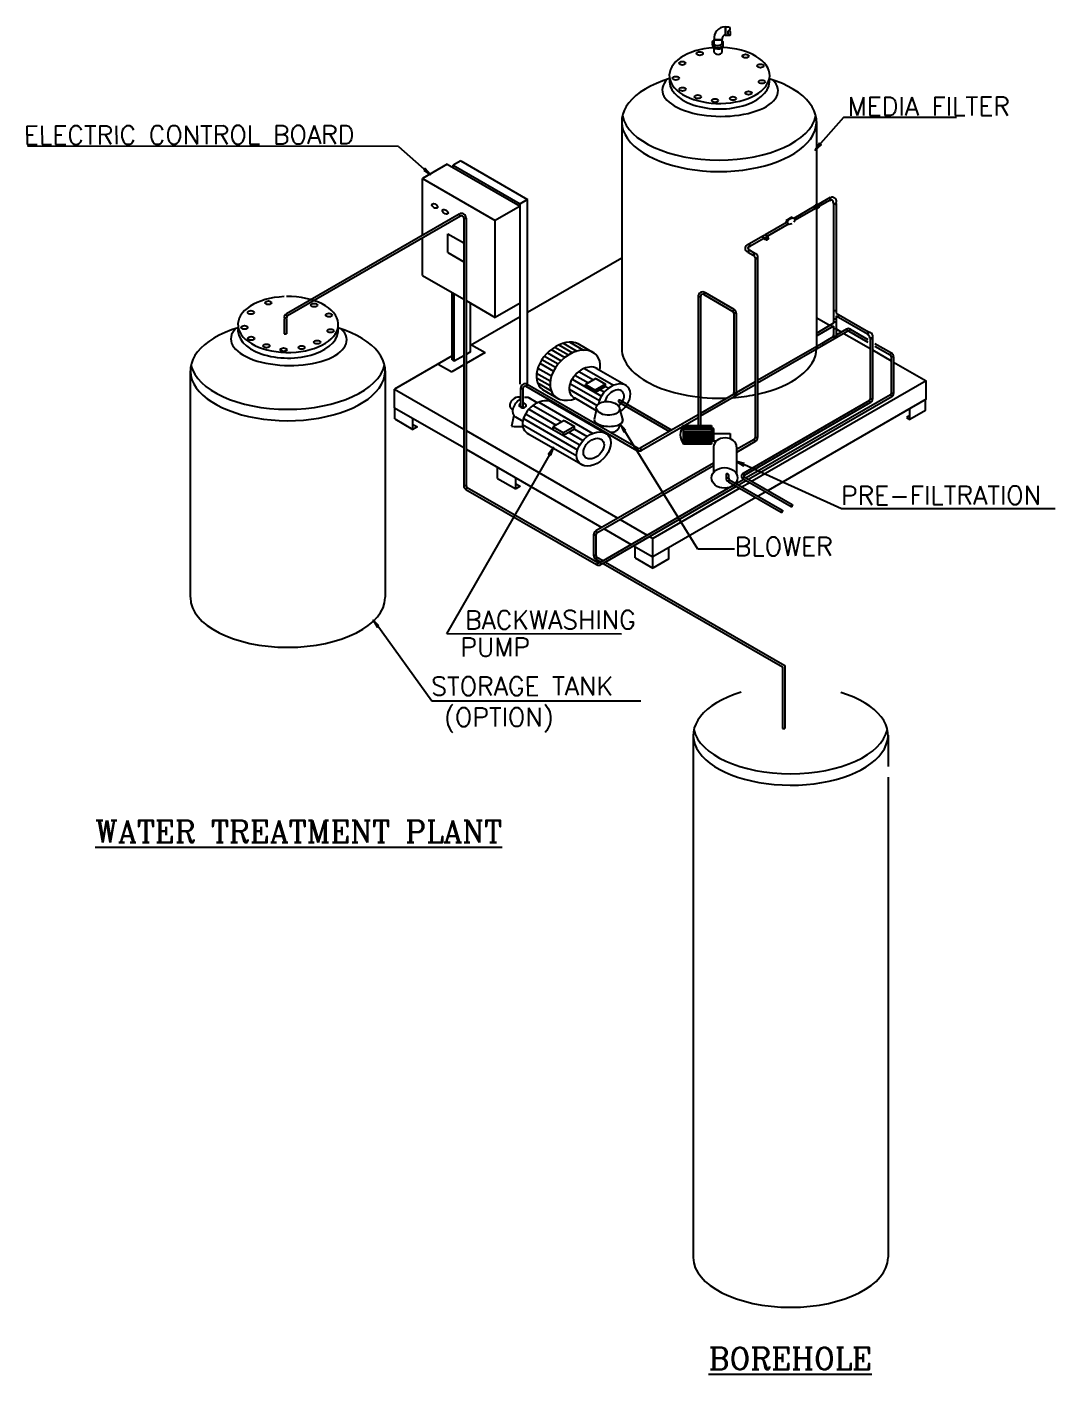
# Model space of a CAD drawing. Extents: x 3065113 to 6433189, y 628544 to 1322066.
# Drawn here: x 3184894 to 3198825, y 654746 to 672995 of the extents above; entities that cross this region are included whole.
import ezdxf

# ---------------------------------------------------------------- set-up
doc = ezdxf.new("R2010")
doc.units = 0
doc.header["$LTSCALE"] = 700
doc.header["$MEASUREMENT"] = 0
for name, color, linetype in [('LINE', 7, 'CONTINUOUS'), ('PIPE', 4, 'CONTINUOUS'), ('TEXT', 1, 'CONTINUOUS'), ('WAT-TXT', 8, 'CONTINUOUS')]:
    doc.layers.add(name, color=color, linetype=linetype)
doc.styles.add('ROMANC', font='ROMANC', dxfattribs={"height": 0.2})
doc.styles.add('ROMANS', font='ROMANS.SHX', dxfattribs={"width": 0.75})

msp = doc.modelspace()

# ---------------------------------------------------------------- linework, layer by layer
at = {"layer": 'LINE', "color": 8}
for p, q in [((3192953, 669863), (3191677, 669126)), ((3191575, 669067), (3190902, 668679)), ((3195595, 669056), (3195776, 668952)), ((3190919, 668688), (3191101, 668583)), ((3192046, 668658), (3192231, 668551)), ((3192100, 668687), (3192285, 668580)), ((3192161, 668710), (3192346, 668603)), ((3192250, 668725), (3192435, 668618)), ((3196140, 668742), (3196319, 668638)), ((3190658, 668538), (3189876, 668086)), ((3191101, 668583), (3190844, 668434)), ((3191873, 668490), (3192058, 668384)), ((3191908, 668537), (3192093, 668430)), ((3191948, 668580), (3192133, 668473)), ((3191998, 668624), (3192183, 668517)), ((3196351, 668620), (3196606, 668473)), ((3190468, 668428), (3190650, 668323)), ((3190812, 668416), (3190650, 668323)), ((3191800, 668306), (3191985, 668199)), ((3191816, 668374), (3192001, 668268)), ((3191843, 668439), (3192028, 668333)), ((3192374, 668329), (3192572, 668215)), ((3192447, 668370), (3192844, 668141)), ((3196638, 668454), (3197077, 668201)), ((3191797, 668243), (3191982, 668137)), ((3191812, 668172), (3191997, 668066)), ((3192252, 668163), (3192650, 667933)), ((3192280, 668224), (3192677, 667994)), ((3192320, 668279), (3192502, 668174)), ((3192602, 668232), (3192463, 668152)), ((3192463, 668152), (3192594, 668076)), ((3192463, 668118), (3192463, 668152)), ((3192733, 668156), (3192594, 668076)), ((3192733, 668122), (3192594, 668042)), ((3192602, 668232), (3192733, 668156)), ((3192733, 668122), (3192733, 668156)), ((3192733, 668122), (3192772, 668099)), ((3197077, 668201), (3194719, 666840)), ((3197077, 667951), (3197077, 668201)), ((3189876, 667836), (3189876, 668086)), ((3189876, 668086), (3190812, 667546)), ((3192241, 668087), (3192620, 667868)), ((3192594, 668042), (3192594, 668076)), ((3192663, 668081), (3192718, 668050)), ((3197077, 667951), (3194936, 666715)), ((3197070, 667797), (3197070, 667947)), ((3189876, 667836), (3190812, 667296)), ((3189878, 667685), (3189878, 667835)), ((3191651, 667756), (3192385, 667333)), ((3191695, 667815), (3192067, 667600)), ((3191752, 667868), (3192142, 667644)), ((3191829, 667912), (3192563, 667489)), ((3196859, 667675), (3196859, 667825)), ((3197070, 667797), (3196859, 667675)), ((3189878, 667685), (3190125, 667542)), ((3190125, 667542), (3190125, 667692)), ((3190125, 667611), (3190185, 667576)), ((3190185, 667576), (3190125, 667542)), ((3191610, 667610), (3192343, 667187)), ((3191622, 667691), (3192355, 667268)), ((3192174, 667662), (3192026, 667576)), ((3192026, 667576), (3192166, 667496)), ((3192026, 667540), (3192026, 667576)), ((3192314, 667581), (3192166, 667496)), ((3192174, 667662), (3192314, 667581)), ((3192314, 667545), (3192314, 667581)), ((3193792, 667570), (3194169, 667570)), ((3196859, 667732), (3196810, 667704)), ((3196810, 667704), (3196859, 667675)), ((3190844, 667527), (3192901, 666339)), ((3192314, 667545), (3192166, 667459)), ((3192166, 667459), (3192166, 667496)), ((3192239, 667501), (3192428, 667392)), ((3192314, 667545), (3192486, 667445)), ((3193792, 667544), (3194169, 667544)), ((3193792, 667515), (3194169, 667515)), ((3193792, 667489), (3194169, 667489)), ((3193792, 667468), (3194169, 667468)), ((3193792, 667448), (3194169, 667448)), ((3193792, 667424), (3194169, 667424)), ((3193792, 667400), (3194169, 667400)), ((3193792, 667381), (3194169, 667381)), ((3190844, 667277), (3192685, 666214)), ((3193792, 667361), (3194169, 667361)), ((3191271, 666880), (3191271, 667030)), ((3191271, 666880), (3191518, 666738)), ((3191518, 666738), (3191518, 666888)), ((3191518, 666806), (3191578, 666772)), ((3191578, 666772), (3191518, 666738)), ((3194555, 666745), (3193377, 666065)), ((3194904, 666696), (3194803, 666638)), ((3194771, 666620), (3193377, 665815)), ((3192933, 666321), (3193299, 666110)), ((3192717, 666196), (3193083, 665985)), ((3193115, 665966), (3193377, 665815)), ((3193137, 665803), (3193137, 665953)), ((3193331, 666091), (3193377, 666065)), ((3193377, 665665), (3193377, 666065)), ((3193593, 665789), (3193593, 665939)), ((3193137, 665803), (3193377, 665665)), ((3193593, 665789), (3193377, 665665))]:
    msp.add_line(p, q, dxfattribs=at)
at = {"layer": 'PIPE', "color": 5}
for p, q in [((3194355, 672995), (3194355, 672883)), ((3194355, 672995), (3194409, 672995)), ((3194355, 672883), (3194409, 672883)), ((3194361, 672995), (3194361, 672883)), ((3194204, 672767), (3194204, 672827)), ((3194204, 672827), (3194316, 672827)), ((3194204, 672822), (3194316, 672822)), ((3194204, 672651), (3194204, 672711)), ((3194316, 672763), (3194316, 672827)), ((3194316, 672651), (3194316, 672715)), ((3192953, 671713), (3192953, 668644)), ((3195593, 671713), (3195593, 671291)), ((3195593, 671291), (3195593, 671146)), ((3195593, 671146), (3195593, 670587)), ((3195593, 670538), (3195593, 668644)), ((3192360, 668705), (3192581, 668577)), ((3187107, 668338), (3187107, 665269)), ((3189748, 668338), (3189748, 667916)), ((3192605, 668374), (3193016, 668137)), ((3191692, 667974), (3191812, 667905)), ((3191881, 668083), (3192096, 667959)), ((3192308, 667973), (3192606, 667801)), ((3189748, 667916), (3189748, 667771)), ((3189748, 667771), (3189748, 667212)), ((3191998, 667916), (3192746, 667485)), ((3192611, 667822), (3192579, 667675)), ((3192923, 667823), (3192970, 667663)), ((3191490, 667733), (3191459, 667589)), ((3191513, 667712), (3191613, 667655)), ((3193792, 667345), (3193792, 667596)), ((3193792, 667596), (3194169, 667596)), ((3194169, 667596), (3194169, 667345)), ((3191682, 667489), (3192429, 667057)), ((3194200, 667554), (3194169, 667554)), ((3194169, 667387), (3194236, 667387)), ((3194200, 667387), (3194200, 667554)), ((3194200, 667486), (3194422, 667486)), ((3194422, 667486), (3194422, 667416)), ((3189748, 667212), (3189748, 665269)), ((3194169, 667345), (3193792, 667345)), ((3194196, 667305), (3194196, 666960)), ((3194510, 667305), (3194510, 666937)), ((3193921, 663400), (3193921, 656328)), ((3196562, 663400), (3196562, 662978)), ((3196562, 662833), (3196562, 662274)), ((3196562, 662274), (3196562, 656328))]:
    msp.add_line(p, q, dxfattribs=at)
at = {"layer": 'PIPE', "color": 7}
for p, q in [((3190589, 671134), (3190253, 670940)), ((3190589, 671134), (3191575, 670565)), ((3190771, 671181), (3190670, 671122)), ((3190670, 671122), (3191575, 670599)), ((3190670, 671088), (3190670, 671122)), ((3190771, 671181), (3191677, 670658)), ((3190253, 670173), (3190253, 670940)), ((3190253, 670940), (3191239, 670371)), ((3191575, 670717), (3191575, 670717)), ((3191575, 670565), (3191239, 670371)), ((3191677, 670658), (3191575, 670599)), ((3191575, 668154), (3191575, 670599)), ((3191677, 668152), (3191677, 670658)), ((3191239, 669060), (3191239, 670371)), ((3190253, 669629), (3190253, 670136)), ((3190599, 669938), (3190599, 670192)), ((3190599, 670192), (3190812, 670069)), ((3190599, 669938), (3190812, 669815)), ((3190253, 669629), (3190812, 669306)), ((3190658, 668484), (3190658, 669395)), ((3190685, 668468), (3190685, 669379)), ((3190844, 669288), (3191239, 669060)), ((3190902, 668593), (3190902, 669254)), ((3191575, 669254), (3191239, 669060)), ((3195857, 668905), (3195932, 668862)), ((3195964, 668843), (3196140, 668742)), ((3190658, 668484), (3190685, 668468)), ((3190812, 668541), (3190685, 668468)), ((3190902, 668593), (3190844, 668559)), ((3194687, 666821), (3194587, 666763))]:
    msp.add_line(p, q, dxfattribs=at)
at = {"layer": 'PIPE', "color": 4, "ltscale": 9}
for p, q in [((3195777, 670686), (3195613, 670591)), ((3195777, 670686), (3195613, 670591)), ((3195777, 670686), (3195795, 670691)), ((3195560, 670561), (3195284, 670401)), ((3195581, 670536), (3195303, 670376)), ((3195602, 670553), (3195594, 670560)), ((3195600, 670563), (3195608, 670556)), ((3195606, 670540), (3195602, 670553)), ((3195627, 670555), (3195606, 670540)), ((3195608, 670556), (3195627, 670555)), ((3195785, 670653), (3195634, 670566)), ((3195784, 670646), (3195787, 670646)), ((3195821, 670604), (3195819, 670620)), ((3195825, 670601), (3195825, 669223)), ((3195857, 670602), (3195857, 669119)), ((3195861, 670605), (3195863, 670629)), ((3190751, 670460), (3188409, 669108)), ((3190767, 670432), (3188425, 669081)), ((3190751, 670460), (3190767, 670432)), ((3190812, 670406), (3190812, 666783)), ((3190812, 670406), (3190844, 670406)), ((3190844, 670406), (3190844, 666783)), ((3195195, 670350), (3194895, 670177)), ((3195218, 670326), (3194930, 670160)), ((3195256, 670417), (3195175, 670370)), ((3195196, 670355), (3195175, 670370)), ((3195275, 670403), (3195256, 670417)), ((3194873, 670164), (3194677, 670051)), ((3194879, 670130), (3194687, 670020)), ((3194866, 670144), (3194884, 670125)), ((3194887, 670138), (3194912, 670113)), ((3194938, 670138), (3194918, 670158)), ((3194919, 670172), (3194936, 670152)), ((3194925, 670112), (3194937, 670120)), ((3194659, 669945), (3194643, 669956)), ((3194681, 670054), (3194660, 670047)), ((3194663, 669946), (3194736, 669904)), ((3194678, 669979), (3194669, 669984)), ((3194688, 670017), (3194676, 670015)), ((3194680, 669977), (3194678, 669979)), ((3194679, 669974), (3194753, 669931)), ((3194683, 670054), (3194681, 670054)), ((3194755, 669932), (3194770, 669925)), ((3194736, 669903), (3194752, 669890)), ((3194760, 669866), (3194760, 669874)), ((3194762, 669863), (3194762, 667434)), ((3194794, 669863), (3194794, 667432)), ((3194798, 669866), (3194798, 669878)), ((3194082, 669397), (3194066, 669369)), ((3194082, 669397), (3194474, 669170)), ((3193989, 669343), (3193989, 667596)), ((3193989, 669343), (3194021, 669343)), ((3194021, 669343), (3194021, 667596)), ((3194066, 669369), (3194458, 669142)), ((3195825, 669223), (3195825, 668980)), ((3188378, 669055), (3188410, 669055)), ((3188378, 669045), (3188378, 668837)), ((3188402, 669104), (3188422, 669078)), ((3188410, 669045), (3188410, 668837)), ((3194474, 669170), (3194458, 669142)), ((3194473, 669116), (3194473, 668029)), ((3194505, 669116), (3194473, 669116)), ((3194505, 669118), (3194505, 668032)), ((3195825, 669152), (3195857, 669152)), ((3195825, 669042), (3195857, 669042)), ((3195857, 669119), (3196299, 668863)), ((3195857, 669082), (3195857, 668812)), ((3195857, 669082), (3196282, 668836)), ((3195885, 669066), (3195901, 669093)), ((3188378, 668837), (3188410, 668837)), ((3196017, 668874), (3194794, 668168)), ((3195825, 668980), (3195595, 668847)), ((3195825, 668943), (3195595, 668810)), ((3195804, 668931), (3195788, 668959)), ((3195825, 668998), (3195857, 668998)), ((3195825, 668943), (3195825, 668810)), ((3195825, 668912), (3195857, 668912)), ((3196001, 668902), (3195866, 668823)), ((3196001, 668902), (3196017, 668874)), ((3196048, 668902), (3196032, 668874)), ((3196032, 668874), (3196290, 668725)), ((3196048, 668902), (3196290, 668762)), ((3196305, 668865), (3196323, 668857)), ((3195660, 668704), (3194794, 668204)), ((3195743, 668752), (3195660, 668704)), ((3195819, 668796), (3195743, 668752)), ((3195819, 668817), (3195819, 668796)), ((3195819, 668796), (3195849, 668776)), ((3195849, 668776), (3195867, 668823)), ((3195867, 668823), (3195866, 668825)), ((3196283, 668830), (3196302, 668815)), ((3196311, 668786), (3196311, 668796)), ((3196319, 668779), (3196319, 667952)), ((3196351, 668782), (3196351, 667952)), ((3196356, 668787), (3196356, 668801)), ((3196383, 668708), (3196607, 668579)), ((3196383, 668671), (3196591, 668551)), ((3196607, 668579), (3196591, 668551)), ((3196606, 668525), (3196606, 668030)), ((3196638, 668525), (3196606, 668525)), ((3196638, 668525), (3196638, 668030)), ((3191656, 668127), (3193159, 667259)), ((3191676, 668152), (3191660, 668125)), ((3191672, 668154), (3193175, 667287)), ((3194762, 668186), (3194021, 667757)), ((3194762, 668149), (3194021, 667721)), ((3191583, 668099), (3191615, 668099)), ((3191583, 668099), (3191583, 667859)), ((3191615, 668099), (3191615, 667859)), ((3192930, 667939), (3193633, 667534)), ((3194467, 668036), (3194467, 668015)), ((3194467, 668015), (3194497, 667995)), ((3194497, 667995), (3194515, 668042)), ((3194515, 668042), (3194514, 668044)), ((3196309, 667935), (3194597, 666946)), ((3196596, 668013), (3194641, 666885)), ((3196612, 667985), (3194673, 666866)), ((3196325, 667907), (3196309, 667935)), ((3196351, 667952), (3196319, 667952)), ((3196612, 667985), (3196596, 668013)), ((3196638, 668030), (3196606, 668030)), ((3192914, 667912), (3193601, 667515)), ((3196325, 667907), (3194613, 666919)), ((3193989, 667739), (3193205, 667287)), ((3193989, 667702), (3193221, 667259)), ((3194747, 667405), (3194510, 667269)), ((3194763, 667378), (3194510, 667232)), ((3194763, 667378), (3194747, 667405)), ((3194794, 667431), (3194762, 667431)), ((3193175, 667287), (3193159, 667259)), ((3193205, 667287), (3193221, 667259)), ((3194196, 667087), (3192602, 666167)), ((3194196, 667050), (3192618, 666139)), ((3194367, 666932), (3194367, 666887)), ((3194367, 666887), (3194399, 666887)), ((3194398, 666833), (3194414, 666861)), ((3194398, 666833), (3195113, 666423)), ((3194399, 666932), (3194399, 666887)), ((3194414, 666861), (3195129, 666451)), ((3194609, 666866), (3194511, 666809)), ((3194641, 666848), (3194543, 666791)), ((3194597, 666946), (3194613, 666919)), ((3194597, 666874), (3194613, 666901)), ((3194597, 666874), (3195247, 666498)), ((3194613, 666901), (3195263, 666526)), ((3190812, 666783), (3190844, 666783)), ((3190859, 666757), (3190843, 666729)), ((3190843, 666729), (3192613, 665712)), ((3190844, 666731), (3190844, 666727)), ((3190844, 666731), (3190844, 666728)), ((3190859, 666757), (3192629, 665740)), ((3194479, 666791), (3192670, 665746)), ((3194511, 666772), (3192702, 665728)), ((3192571, 666113), (3192571, 665839)), ((3192571, 666113), (3192603, 666113)), ((3192602, 666167), (3192618, 666139)), ((3192603, 666113), (3192603, 665839)), ((3192571, 665839), (3192603, 665839)), ((3192602, 665785), (3192618, 665813)), ((3192602, 665785), (3192670, 665746)), ((3192613, 665712), (3192629, 665740)), ((3192618, 665813), (3192702, 665765)), ((3192670, 665746), (3192659, 665740)), ((3192675, 665712), (3192659, 665740)), ((3192734, 665746), (3195163, 664344)), ((3192614, 665714), (3192612, 665713)), ((3192614, 665714), (3192612, 665713)), ((3192702, 665728), (3192675, 665712)), ((3192702, 665728), (3195131, 664325)), ((3195131, 664325), (3195131, 663491)), ((3195163, 664344), (3195163, 663491)), ((3195131, 663491), (3195163, 663491))]:
    msp.add_line(p, q, dxfattribs=at)
at = {"layer": 'PIPE', "color": 5}
msp.add_lwpolyline([(3194409, 672995), (3194413, 672986), (3194416, 672979), (3194417, 672973), (3194418, 672968), (3194418, 672964), (3194417, 672961), (3194416, 672958), (3194414, 672956), (3194412, 672954), (3194410, 672952), (3194408, 672950), (3194405, 672948), (3194403, 672946), (3194401, 672944), (3194398, 672942), (3194397, 672939), (3194395, 672936), (3194393, 672934), (3194392, 672930), (3194391, 672927), (3194391, 672924), (3194391, 672921), (3194390, 672917), (3194391, 672914), (3194391, 672911), (3194391, 672908), (3194392, 672905), (3194393, 672902), (3194394, 672899), (3194395, 672897), (3194397, 672894), (3194398, 672892), (3194399, 672890), (3194401, 672888), (3194403, 672887), (3194404, 672886), (3194406, 672885), (3194408, 672884), (3194411, 672883), (3194413, 672883), (3194415, 672883), (3194418, 672883), (3194420, 672884), (3194423, 672885), (3194425, 672887), (3194427, 672890), (3194428, 672894), (3194429, 672898), (3194429, 672903), (3194429, 672909), (3194428, 672916), (3194427, 672923), (3194425, 672931), (3194422, 672939), (3194418, 672946), (3194414, 672954)], dxfattribs=at)
at = {"layer": 'PIPE', "color": 4, "ltscale": 9}
for points in [[(3192930, 667939), (3192926, 667940), (3192922, 667941), (3192919, 667940), (3192916, 667940), (3192914, 667938), (3192912, 667937), (3192911, 667935), (3192910, 667932), (3192909, 667930), (3192909, 667927), (3192909, 667925), (3192909, 667922), (3192910, 667919), (3192911, 667917), (3192912, 667914), (3192914, 667912)], [(3191615, 667859), (3191615, 667857), (3191615, 667855), (3191613, 667853), (3191611, 667851), (3191609, 667849), (3191606, 667848), (3191603, 667847), (3191600, 667846), (3191597, 667847), (3191594, 667847), (3191591, 667848), (3191589, 667850), (3191587, 667851), (3191585, 667854), (3191584, 667856), (3191583, 667859)], [(3194399, 666932), (3194397, 666934), (3194396, 666936), (3194394, 666937), (3194392, 666938), (3194391, 666939), (3194389, 666940), (3194387, 666941), (3194386, 666941), (3194384, 666941), (3194383, 666941), (3194381, 666941), (3194379, 666941), (3194378, 666941), (3194376, 666941), (3194375, 666941), (3194374, 666940), (3194372, 666940), (3194371, 666939), (3194370, 666938), (3194369, 666937), (3194368, 666936), (3194368, 666935), (3194367, 666933), (3194367, 666932)], [(3195263, 666526), (3195265, 666523), (3195267, 666521), (3195268, 666519), (3195268, 666518), (3195268, 666516), (3195268, 666515), (3195267, 666514), (3195266, 666514), (3195265, 666513), (3195264, 666513), (3195263, 666512), (3195262, 666512), (3195261, 666512), (3195260, 666511), (3195259, 666511), (3195257, 666511), (3195256, 666510), (3195255, 666510), (3195255, 666509), (3195254, 666509), (3195253, 666508), (3195252, 666507), (3195252, 666506), (3195251, 666505), (3195251, 666504), (3195250, 666503), (3195250, 666502), (3195250, 666501), (3195250, 666500), (3195250, 666499), (3195250, 666498), (3195250, 666498), (3195251, 666497), (3195252, 666497), (3195253, 666496), (3195254, 666496), (3195255, 666496), (3195257, 666497), (3195258, 666497), (3195259, 666498), (3195260, 666499), (3195261, 666500), (3195262, 666502), (3195263, 666503), (3195263, 666505), (3195264, 666508), (3195264, 666510), (3195264, 666513)], [(3195129, 666451), (3195131, 666448), (3195133, 666446), (3195134, 666444), (3195135, 666442), (3195135, 666441), (3195135, 666440), (3195135, 666439), (3195134, 666438), (3195133, 666437), (3195132, 666437), (3195132, 666436), (3195130, 666436), (3195129, 666435), (3195128, 666435), (3195127, 666434), (3195126, 666434), (3195124, 666434), (3195123, 666433), (3195122, 666433), (3195120, 666433), (3195119, 666433), (3195118, 666432), (3195117, 666432), (3195116, 666431), (3195115, 666431), (3195115, 666430), (3195114, 666429), (3195114, 666428), (3195114, 666427), (3195114, 666426), (3195114, 666425), (3195114, 666424), (3195115, 666423), (3195115, 666423), (3195115, 666422), (3195116, 666422), (3195117, 666421), (3195118, 666421), (3195119, 666421), (3195120, 666421), (3195122, 666422), (3195123, 666422), (3195125, 666423), (3195127, 666424), (3195128, 666426), (3195129, 666428), (3195130, 666430), (3195130, 666434)]]:
    msp.add_lwpolyline(points, dxfattribs=at)
at = {"layer": 'PIPE', "color": 5}
for centre, radius, start, end in [((3194357, 672841), 154, 90.9794, 185.1886), ((3194358, 672840), 43.6, 93.8543, 196.6816), ((3194260, 672691), 68.8, 215.4924, 324.5076), ((3193940, 667470), 194, 139.7182, 220.2818)]:
    msp.add_arc(centre, radius, start, end, dxfattribs=at)
at = {"layer": 'PIPE', "color": 4, "ltscale": 9}
for centre, radius, start, end in [((3195800, 670670), 28.8, 146.0829, 235.283), ((3195808, 670670), 28.8, 140.286, 232.2922), ((3195798, 670626), 65.4, 2.5759, 92.9843), ((3195796, 670625), 23.2, 347.9049, 113.3893), ((3195841, 670633), 28.8, 220.4962, 315.4932), ((3195840, 670625), 28.8, 226.2931, 315.4932), ((3190782, 670406), 62, 360, 120), ((3190782, 670406), 30, 360, 120), ((3194919, 670122), 11.3, 234.4289, 301.2197), ((3194931, 670129), 11.3, 301.2197, 48.9745), ((3194677, 669997), 53.2, 109.2324, 229.7025), ((3194648, 669976), 27.1, 279.7596, 10.0779), ((3194653, 669972), 27.1, 282.5755, 11.7756), ((3194681, 669998), 17.9, 105.9206, 228.123), ((3194659, 670033), 27.1, 320.1009, 50.4193), ((3194667, 670033), 27.1, 322.9168, 52.1169), ((3194761, 669908), 24.6, 102.9546, 192.1547), ((3194766, 669904), 24.6, 97.1578, 192.1547), ((3194740, 669874), 20, 0, 50.8595), ((3194779, 669888), 24.6, 220.1807, 321.2953), ((3194779, 669882), 24.6, 220.1807, 321.2953), ((3194738, 669874), 60.2, 0.4669, 57.9268), ((3194051, 669343), 62, 60, 180), ((3194051, 669343), 30, 60, 180), ((3188440, 669055), 62, 120, 180), ((3188440, 669055), 30, 120, 180), ((3194443, 669116), 30, 0.0009, 60), ((3194443, 669116), 62, 0.0009, 60), ((3196025, 668861), 47, 60, 120), ((3196025, 668861), 15, 60, 120), ((3196312, 668837), 29.5, 102.9546, 192.1547), ((3196318, 668832), 29.5, 97.1578, 192.1547), ((3196284, 668796), 72.2, 0.4669, 57.9268), ((3196287, 668796), 24, 0, 50.8595), ((3196333, 668813), 29.5, 220.1807, 321.2953), ((3196333, 668805), 29.5, 220.1807, 321.2953), ((3196576, 668525), 30, 360, 60), ((3196576, 668525), 62, 360, 60), ((3191645, 668099), 62, 60, 180), ((3191645, 668099), 30, 60, 180), ((3196299, 667952), 20, 300, 360), ((3196299, 667952), 52, 300, 360), ((3196586, 668030), 20, 300, 360), ((3196586, 668030), 52, 300, 360), ((3194732, 667431), 30, 300, 360), ((3194732, 667431), 62, 300, 360), ((3193190, 667313), 62, 240, 299.9999), ((3193190, 667313), 30, 240, 299.9999), ((3194429, 666887), 62, 180, 240), ((3194429, 666887), 30, 180, 240), ((3194618, 666910), 42, 120, 240), ((3194618, 666910), 10, 120, 240), ((3190874, 666783), 62, 180, 240), ((3190874, 666783), 30, 180, 240), ((3192633, 666113), 62, 120, 180), ((3192633, 666113), 30, 120, 180), ((3192633, 665839), 62, 180, 240), ((3192633, 665839), 30, 180, 240), ((3192644, 665766), 30, 240, 300), ((3192644, 665766), 62, 240, 300)]:
    msp.add_arc(centre, radius, start, end, dxfattribs=at)
at = {"layer": 'PIPE', "color": 5}
for centre, major_axis, ratio, start_param, end_param in [((3194278, 672338), (680, 0), 0.557083, 1.688811, 7.795363), ((3194254, 672786), (73.2, 0), 0.557083, 2.325677, 6.845734), ((3194254, 672757), (73.2, 0), 0.557083, 2.325677, 6.845734), ((3194257, 672739), (73.2, 0), 0.557083, 2.376057, 6.909678), ((3194273, 671713), (1320, 0), 0.512621, 2.103928, 7.312599), ((3194287, 672136), (-785, 9), 0.448193, -0.41742, 3.582908), ((3194278, 672263), (680, 0), 0.557083, 3.04138, 6.383398), ((3194273, 671867), (1320, 0), 0.512621, 3.256033, 6.168745), ((3188433, 668964), (680, 0), 0.557083, 1.65053, 7.886602), ((3188428, 668338), (1320, 0), 0.512621, 2.103928, 7.312599), ((3188442, 668761), (-785, 9), 0.448193, -0.41742, 3.582908), ((3188433, 668888), (680, 0), 0.557083, 3.04138, 6.360453), ((3192137, 668384), (281, 281), 0.685139, 0.10628, 3.386467), ((3192322, 668278), (281, 281), 0.685139, 0.257416, 4.12604), ((3192322, 668278), (281, 281), 0.685139, -0.775026, 0.257416), ((3194273, 668643), (1320, 0), 0.512621, 3.147886, 4.798268), ((3194273, 668643), (1320, 0), 0.512621, 5.118142, 6.276892), ((3188428, 668492), (1320, 0), 0.512621, 3.256033, 6.168745), ((3192458, 668172), (179, 179), 0.685139, 0.138156, 3.435272), ((3192855, 667942), (179, 179), 0.685139, 4.486273, 8.706336), ((3191520, 667897), (68.8, 68.8), 0.685139, 0.129152, 3.561544), ((3191613, 667838), (115, 115), 0.685139, 1.190937, 3.33127), ((3191841, 667701), (191, 191), 0.685139, 0.138156, 3.435272), ((3191613, 667838), (115, 115), 0.685139, 0, 0.820185), ((3192855, 667948), (108, 107), 0.685139, 4.549944, 8.675371), ((3194273, 668643), (1320, 0), 0.512621, 4.852009, 5.091907), ((3191610, 667870), (48.4, -4.4), 0.685139, 2.231075, 7.801846), ((3191554, 667748), (-391, 15), 0.426392, 1.343255, 1.739303), ((3192774, 667668), (-195, 8), 0.426392, -0.023322, 3.347836), ((3192805, 667596), (118, 0), 0.785548, 3.143551, 3.485897), ((3192805, 667596), (118, 0), 0.785548, 4.671263, 6.414562), ((3194353, 667305), (-157, 0), 0.785548, 3.141593, 6.283185), ((3188428, 665268), (1320, 0), 0.512621, 3.147886, 6.276892), ((3195242, 663400), (1320, 0), 0.512621, 2.103928, 7.312599), ((3195242, 663554), (1320, 0), 0.512621, 3.256033, 6.168745), ((3195242, 656327), (-1320, 0), 0.512621, 0.006293, 3.1353)]:
    msp.add_ellipse(centre, major_axis=major_axis, ratio=ratio, start_param=start_param, end_param=end_param, dxfattribs=at)
for centre, major_axis, ratio in [((3193774, 672503), (43.5, 0), 0.557083), ((3194010, 672634), (43.5, 0), 0.557083), ((3194632, 672601), (43.5, 0), 0.557083), ((3194832, 672467), (43.5, 0), 0.557083), ((3193687, 672300), (43.5, 0), 0.557083), ((3193778, 672151), (43.5, 0), 0.557083), ((3194672, 672100), (43.5, 0), 0.557083), ((3194853, 672252), (43.5, 0), 0.557083), ((3193985, 672049), (43.5, 0), 0.557083), ((3194217, 671998), (43.5, 0), 0.557083), ((3194461, 672027), (43.5, 0), 0.557083), ((3188165, 669259), (43.5, 0), 0.557083), ((3188786, 669226), (43.5, 0), 0.557083), ((3187929, 669128), (43.5, 0), 0.557083), ((3188986, 669092), (43.5, 0), 0.557083), ((3187841, 668925), (43.5, 0), 0.557083), ((3189008, 668878), (43.5, 0), 0.557083), ((3187932, 668776), (43.5, 0), 0.557083), ((3188139, 668674), (43.5, 0), 0.557083), ((3188616, 668652), (43.5, 0), 0.557083), ((3188826, 668725), (43.5, 0), 0.557083), ((3188372, 668623), (43.5, 0), 0.557083), ((3192766, 667828), (157, -11), 0.589151), ((3192574, 667278), (191, 191), 0.685139), ((3192574, 667283), (115, 115), 0.685139), ((3194346, 666886), (177, 0), 0.785548)]:
    msp.add_ellipse(centre, major_axis=major_axis, ratio=ratio, dxfattribs=at)
at = {"layer": 'PIPE', "color": 7}
for centre in [(3190420, 670570), (3190562, 670491)]:
    msp.add_ellipse(centre, major_axis=(35.7, -25), ratio=0.557083, dxfattribs=at)
at = {"layer": 'PIPE', "color": 4, "ltscale": 9}
for centre, major_axis, start_param, end_param in [((3195597, 670564), (37.8, 17.8), -1.002891, 4.669329), ((3195594, 670563), (22.7, 10.7), -1.159365, 4.809236), ((3195249, 670364), (52.9, 24.9), -1.002891, 4.669329), ((3194910, 670139), (26.4, 13.7), 2.412963, 4.255451), ((3194910, 670139), (26.4, 13.7), -0.592629, 1.012138), ((3195842, 668821), (23.5, 3.9), 2.357878, 5.209748), ((3195842, 668821), (23.5, 3.9), -1.002891, 0.854293), ((3194490, 668040), (23.5, 3.9), 2.357878, 5.209748), ((3194490, 668040), (23.5, 3.9), -1.002891, 0.854293)]:
    msp.add_ellipse(centre, major_axis=major_axis, ratio=0.557083, start_param=start_param, end_param=end_param, dxfattribs=at)
for centre, major_axis in [((3195594, 670564), (6.8, 3.2)), ((3194893, 670158), (26.4, 13.7)), ((3194925, 670124), (15.9, 8.2))]:
    msp.add_ellipse(centre, major_axis=major_axis, ratio=0.557083, dxfattribs=at)
at = {"layer": 'TEXT', "color": 7}
for p, q in [((3195959, 671767), (3195613, 671379)), ((3197491, 671767), (3195959, 671767)), ((3189930, 671377), (3184903, 671378)), ((3189930, 671377), (3190312, 671037)), ((3193986, 665922), (3192974, 667555)), ((3190585, 664772), (3192000, 667237)), ((3195930, 666467), (3194569, 667085)), ((3198825, 666466), (3195930, 666467)), ((3194480, 665922), (3193986, 665922)), ((3190382, 663863), (3189626, 664908)), ((3192951, 664771), (3190585, 664772)), ((3193211, 663862), (3190382, 663863))]:
    msp.add_line(p, q, dxfattribs=at)
for points in [[(3195632, 671420), (3195574, 671327), (3195656, 671400)], [(3190271, 671055), (3190364, 670997), (3190291, 671079)], [(3193008, 667526), (3192936, 667608), (3192982, 667509)], [(3191991, 667193), (3192028, 667296), (3191963, 667208)], [(3194614, 667080), (3194508, 667107), (3194602, 667051)], [(3189663, 664882), (3189584, 664958), (3189638, 664863)]]:
    msp.add_lwpolyline(points, close=True, dxfattribs=at)
for points in [[(3195632, 671420), (3195656, 671400), (3195574, 671327)], [(3190271, 671055), (3190291, 671079), (3190364, 670997)], [(3193008, 667526), (3192982, 667509), (3192936, 667608)], [(3191991, 667193), (3191963, 667208), (3192028, 667296)], [(3194614, 667080), (3194602, 667051), (3194508, 667107)], [(3189663, 664882), (3189638, 664863), (3189584, 664958)]]:
    msp.add_solid(points, dxfattribs=at)

# ---------------------------------------------------------------- texts
at = {"layer": 'TEXT', "color": 7, "style": 'ROMANS'}
for s, p in [('MEDIA FILTER', (3196016, 671793)), ('ELECTRIC CONTROL BOARD', (3184852, 671403)), ('PRE-FILTRATION', (3195924, 666522)), ('BLOWER', (3194484, 665831)), ('BACKWASHING ', (3190829, 664836)), (' PUMP', (3190595, 664468)), ('STORAGE TANK ', (3190372, 663938)), (' (OPTION)', (3190372, 663519))]:
    msp.add_text(s, height=250, rotation=0.1002, dxfattribs=at).set_placement(p)
at = {"layer": 'WAT-TXT', "color": 7, "style": 'ROMANC'}
for s, p in [('%%UWATER TREATMENT PLANT', (3185818, 661945)), ('%%UBOREHOLE', (3194131, 654806))]:
    msp.add_text(s, height=300, dxfattribs=at).set_placement(p)

doc.saveas('drawing.dxf')
